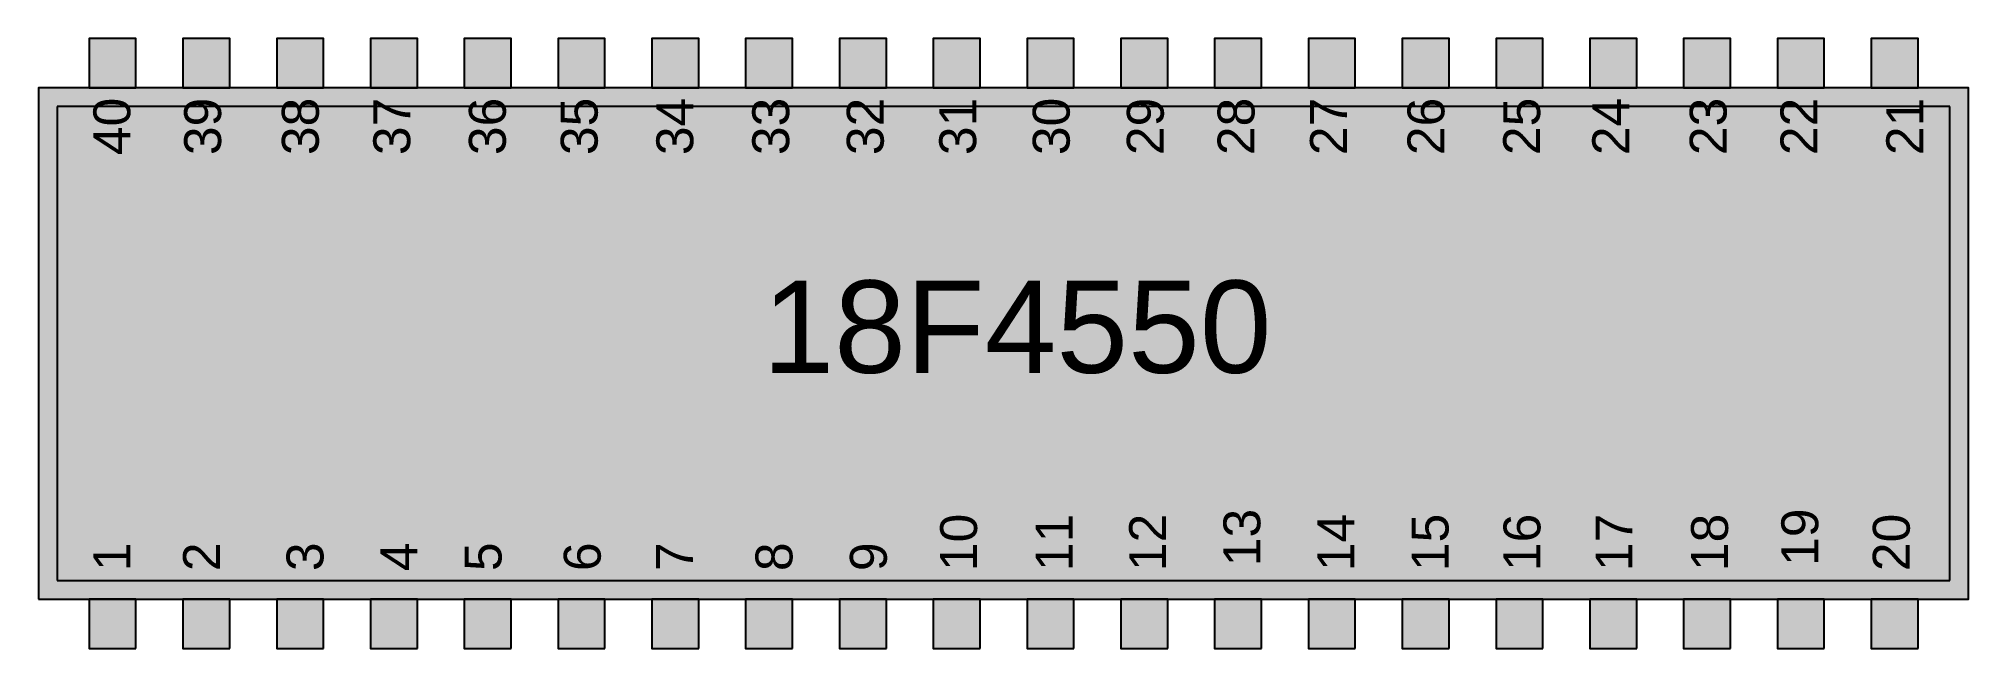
# Model space of a CAD drawing. Header units: millimetres. Extents: x 0 to 526, y 0 to 196.
# Drawn here: x 473.3 to 525.5, y 179.9 to 196.4 of the extents above.
import ezdxf

# ---------------------------------------------------------------- set-up
doc = ezdxf.new("R2010")
doc.units = ezdxf.units.MM
doc.layers.add('Chips', color=196, linetype='Continuous')
doc.styles.get("Standard").update_dxf_attribs({"font": 'arial.ttf'})

msp = doc.modelspace()

# ---------------------------------------------------------------- hatches: boundary and pattern name
h = msp.add_hatch(color=254)
h.dxf.hatch_style = 1
h.paths.add_polyline_path([(488.596, 195.091), (488.596, 196.426), (487.326, 196.426), (487.326, 195.091)])
h.paths.add_polyline_path([(475.896, 195.091), (475.896, 196.426), (474.626, 196.426), (474.626, 195.091)])
h.paths.add_polyline_path([(478.436, 195.091), (478.436, 196.426), (477.166, 196.426), (477.166, 195.091)])
h.paths.add_polyline_path([(480.976, 195.091), (480.976, 196.426), (479.706, 196.426), (479.706, 195.091)])
h.paths.add_polyline_path([(483.516, 195.091), (483.516, 196.426), (482.246, 196.426), (482.246, 195.091)])
h.paths.add_polyline_path([(486.056, 195.091), (486.056, 196.426), (484.786, 196.426), (484.786, 195.091)])
h.paths.add_polyline_path([(506.376, 195.091), (506.376, 196.426), (505.106, 196.426), (505.106, 195.091)])
h.paths.add_polyline_path([(491.136, 195.091), (491.136, 196.426), (489.866, 196.426), (489.866, 195.091)])
h.paths.add_polyline_path([(493.676, 195.091), (493.676, 196.426), (492.406, 196.426), (492.406, 195.091)])
h.paths.add_polyline_path([(496.216, 195.091), (496.216, 196.426), (494.946, 196.426), (494.946, 195.091)])
h.paths.add_polyline_path([(498.756, 195.091), (498.756, 196.426), (497.486, 196.426), (497.486, 195.091)])
h.paths.add_polyline_path([(501.296, 195.091), (501.296, 196.426), (500.026, 196.426), (500.026, 195.091)])
h.paths.add_polyline_path([(503.836, 195.091), (503.836, 196.426), (502.566, 196.426), (502.566, 195.091)])
h.paths.add_polyline_path([(524.156, 195.091), (524.156, 196.426), (522.886, 196.426), (522.886, 195.091)])
h.paths.add_polyline_path([(508.916, 195.091), (508.916, 196.426), (507.646, 196.426), (507.646, 195.091)])
h.paths.add_polyline_path([(511.456, 195.091), (511.456, 196.426), (510.186, 196.426), (510.186, 195.091)])
h.paths.add_polyline_path([(513.996, 195.091), (513.996, 196.426), (512.726, 196.426), (512.726, 195.091)])
h.paths.add_polyline_path([(516.536, 195.091), (516.536, 196.426), (515.266, 196.426), (515.266, 195.091)])
h.paths.add_polyline_path([(519.076, 195.091), (519.076, 196.426), (517.806, 196.426), (517.806, 195.091)])
h.paths.add_polyline_path([(521.616, 195.091), (521.616, 196.426), (520.346, 196.426), (520.346, 195.091)])
h.paths.add_polyline_path([(488.596, 179.916), (488.596, 181.251), (487.326, 181.251), (487.326, 179.916)])
h.paths.add_polyline_path([(475.896, 179.916), (475.896, 181.251), (474.626, 181.251), (474.626, 179.916)])
h.paths.add_polyline_path([(478.436, 179.916), (478.436, 181.251), (477.166, 181.251), (477.166, 179.916)])
h.paths.add_polyline_path([(480.976, 179.916), (480.976, 181.251), (479.706, 181.251), (479.706, 179.916)])
h.paths.add_polyline_path([(483.516, 179.916), (483.516, 181.251), (482.246, 181.251), (482.246, 179.916)])
h.paths.add_polyline_path([(486.056, 179.916), (486.056, 181.251), (484.786, 181.251), (484.786, 179.916)])
h.paths.add_polyline_path([(506.376, 179.916), (506.376, 181.251), (505.106, 181.251), (505.106, 179.916)])
h.paths.add_polyline_path([(491.136, 179.916), (491.136, 181.251), (489.866, 181.251), (489.866, 179.916)])
h.paths.add_polyline_path([(493.676, 179.916), (493.676, 181.251), (492.406, 181.251), (492.406, 179.916)])
h.paths.add_polyline_path([(496.216, 179.916), (496.216, 181.251), (494.946, 181.251), (494.946, 179.916)])
h.paths.add_polyline_path([(498.756, 179.916), (498.756, 181.251), (497.486, 181.251), (497.486, 179.916)])
h.paths.add_polyline_path([(501.296, 179.916), (501.296, 181.251), (500.026, 181.251), (500.026, 179.916)])
h.paths.add_polyline_path([(503.836, 179.916), (503.836, 181.251), (502.566, 181.251), (502.566, 179.916)])
h.paths.add_polyline_path([(524.156, 179.916), (524.156, 181.251), (522.886, 181.251), (522.886, 179.916)])
h.paths.add_polyline_path([(508.916, 179.916), (508.916, 181.251), (507.646, 181.251), (507.646, 179.916)])
h.paths.add_polyline_path([(511.456, 179.916), (511.456, 181.251), (510.186, 181.251), (510.186, 179.916)])
h.paths.add_polyline_path([(513.996, 179.916), (513.996, 181.251), (512.726, 181.251), (512.726, 179.916)])
h.paths.add_polyline_path([(516.536, 179.916), (516.536, 181.251), (515.266, 181.251), (515.266, 179.916)])
h.paths.add_polyline_path([(519.076, 179.916), (519.076, 181.251), (517.806, 181.251), (517.806, 179.916)])
h.paths.add_polyline_path([(521.616, 179.916), (521.616, 181.251), (520.346, 181.251), (520.346, 179.916)])
edge = h.paths.add_edge_path()
edge.add_line((473.759, 181.751), (525.019, 181.751))
h = msp.add_hatch(color=251)
h.dxf.hatch_style = 1
h.paths.add_polyline_path([(473.259, 181.251), (525.519, 181.251), (525.519, 195.091), (473.259, 195.091)])

# ---------------------------------------------------------------- linework, layer by layer
at = {"layer": 'Chips'}
for p, q in [((473.759, 194.591), (473.759, 181.751)), ((525.019, 194.591), (473.759, 194.591)), ((525.019, 181.751), (525.019, 194.591)), ((473.759, 181.751), (525.019, 181.751))]:
    msp.add_line(p, q, dxfattribs=at)
for points in [[(475.896, 195.091), (475.896, 196.426), (474.626, 196.426), (474.626, 195.091)], [(478.436, 195.091), (478.436, 196.426), (477.166, 196.426), (477.166, 195.091)], [(480.976, 195.091), (480.976, 196.426), (479.706, 196.426), (479.706, 195.091)], [(483.516, 195.091), (483.516, 196.426), (482.246, 196.426), (482.246, 195.091)], [(486.056, 195.091), (486.056, 196.426), (484.786, 196.426), (484.786, 195.091)], [(488.596, 195.091), (488.596, 196.426), (487.326, 196.426), (487.326, 195.091)], [(491.136, 195.091), (491.136, 196.426), (489.866, 196.426), (489.866, 195.091)], [(493.676, 195.091), (493.676, 196.426), (492.406, 196.426), (492.406, 195.091)], [(496.216, 195.091), (496.216, 196.426), (494.946, 196.426), (494.946, 195.091)], [(498.756, 195.091), (498.756, 196.426), (497.486, 196.426), (497.486, 195.091)], [(501.296, 195.091), (501.296, 196.426), (500.026, 196.426), (500.026, 195.091)], [(503.836, 195.091), (503.836, 196.426), (502.566, 196.426), (502.566, 195.091)], [(506.376, 195.091), (506.376, 196.426), (505.106, 196.426), (505.106, 195.091)], [(508.916, 195.091), (508.916, 196.426), (507.646, 196.426), (507.646, 195.091)], [(511.456, 195.091), (511.456, 196.426), (510.186, 196.426), (510.186, 195.091)], [(513.996, 195.091), (513.996, 196.426), (512.726, 196.426), (512.726, 195.091)], [(516.536, 195.091), (516.536, 196.426), (515.266, 196.426), (515.266, 195.091)], [(519.076, 195.091), (519.076, 196.426), (517.806, 196.426), (517.806, 195.091)], [(521.616, 195.091), (521.616, 196.426), (520.346, 196.426), (520.346, 195.091)], [(524.156, 195.091), (524.156, 196.426), (522.886, 196.426), (522.886, 195.091)], [(473.259, 181.251), (525.519, 181.251), (525.519, 195.091), (473.259, 195.091)], [(475.896, 179.916), (475.896, 181.251), (474.626, 181.251), (474.626, 179.916)], [(478.436, 179.916), (478.436, 181.251), (477.166, 181.251), (477.166, 179.916)], [(480.976, 179.916), (480.976, 181.251), (479.706, 181.251), (479.706, 179.916)], [(483.516, 179.916), (483.516, 181.251), (482.246, 181.251), (482.246, 179.916)], [(486.056, 179.916), (486.056, 181.251), (484.786, 181.251), (484.786, 179.916)], [(488.596, 179.916), (488.596, 181.251), (487.326, 181.251), (487.326, 179.916)], [(491.136, 179.916), (491.136, 181.251), (489.866, 181.251), (489.866, 179.916)], [(493.676, 179.916), (493.676, 181.251), (492.406, 181.251), (492.406, 179.916)], [(496.216, 179.916), (496.216, 181.251), (494.946, 181.251), (494.946, 179.916)], [(498.756, 179.916), (498.756, 181.251), (497.486, 181.251), (497.486, 179.916)], [(501.296, 179.916), (501.296, 181.251), (500.026, 181.251), (500.026, 179.916)], [(503.836, 179.916), (503.836, 181.251), (502.566, 181.251), (502.566, 179.916)], [(506.376, 179.916), (506.376, 181.251), (505.106, 181.251), (505.106, 179.916)], [(508.916, 179.916), (508.916, 181.251), (507.646, 181.251), (507.646, 179.916)], [(511.456, 179.916), (511.456, 181.251), (510.186, 181.251), (510.186, 179.916)], [(513.996, 179.916), (513.996, 181.251), (512.726, 181.251), (512.726, 179.916)], [(516.536, 179.916), (516.536, 181.251), (515.266, 181.251), (515.266, 179.916)], [(519.076, 179.916), (519.076, 181.251), (517.806, 181.251), (517.806, 179.916)], [(521.616, 179.916), (521.616, 181.251), (520.346, 181.251), (520.346, 179.916)], [(524.156, 179.916), (524.156, 181.251), (522.886, 181.251), (522.886, 179.916)]]:
    msp.add_lwpolyline(points, close=True, dxfattribs=at)

# ---------------------------------------------------------------- texts
at = {"layer": 'Chips', "transparency": 33554687, "char_height": 1, "attachment_point": 1, "rotation": 90}
for s, insert in [('{\\C1;40}', (474.742, 193.271)), ('{\\C1;39}', (477.201, 193.271)), ('{\\C1;38}', (479.847, 193.271)), ('{\\C1;37}', (482.323, 193.271)), ('{\\C1;36}', (484.912, 193.271)), ('{\\C1;35}', (487.399, 193.271)), ('{\\C1;34}', (489.988, 193.271)), ('{\\C1;33}', (492.585, 193.271)), ('{\\C1;32}', (495.145, 193.271)), ('{\\C1;31}', (497.649, 193.271)), ('{\\C1;30}', (500.181, 193.271)), ('{\\C1;29}', (502.729, 193.271)), ('{\\C1;28}', (505.186, 193.271)), ('{\\C1;27}', (507.689, 193.271)), ('{\\C1;26}', (510.328, 193.271)), ('{\\C1;25}', (512.921, 193.271)), ('{\\C1;24}', (515.333, 193.271)), ('{\\C1;23}', (517.972, 193.271)), ('{\\C1;22}', (520.429, 193.271)), ('{\\C1;21}', (523.295, 193.271)), ('{\\C1;10}', (497.673, 182.008)), ('{\\C1;11}', (500.258, 182.008)), ('{\\C1;12}', (502.792, 182.008)), ('{\\C1;13}', (505.344, 182.141)), ('{\\C1;14}', (507.889, 182.008)), ('{\\C1;15}', (510.44, 182.008)), ('{\\C1;16}', (512.929, 182.008)), ('{\\C1;17}', (515.422, 182.008)), ('{\\C1;18}', (518.009, 182.008)), ('{\\C1;19}', (520.453, 182.149)), ('{\\C1;20}', (522.93, 182.008)), ('{\\C1;1}', (474.745, 182.008)), ('{\\C1;2}', (477.172, 182.008)), ('{\\C1;3}', (479.973, 182.008)), ('{\\C1;4}', (482.513, 182.008)), ('{\\C1;5}', (484.796, 182.008)), ('{\\C1;6}', (487.481, 182.008)), ('{\\C1;7}', (489.981, 182.008)), ('{\\C1;8}', (492.673, 182.008)), ('{\\C1;9}', (495.229, 182.008))]:
    msp.add_mtext_dynamic_manual_height_columns(s, width=1.81748, gutter_width=12.5, heights=[0], dxfattribs=dict(at, insert=insert))
at = {"layer": 'Chips', "insert": (492.861, 189.876), "char_height": 2.5, "attachment_point": 1, "bg_fill": 1, "box_fill_scale": 1.5, "bg_fill_color": 86, "bg_fill_transparency": 0}
msp.add_mtext_dynamic_manual_height_columns('18F4550', width=11.69704, gutter_width=12.5, heights=[0], dxfattribs=at)

doc.saveas('drawing.dxf')
